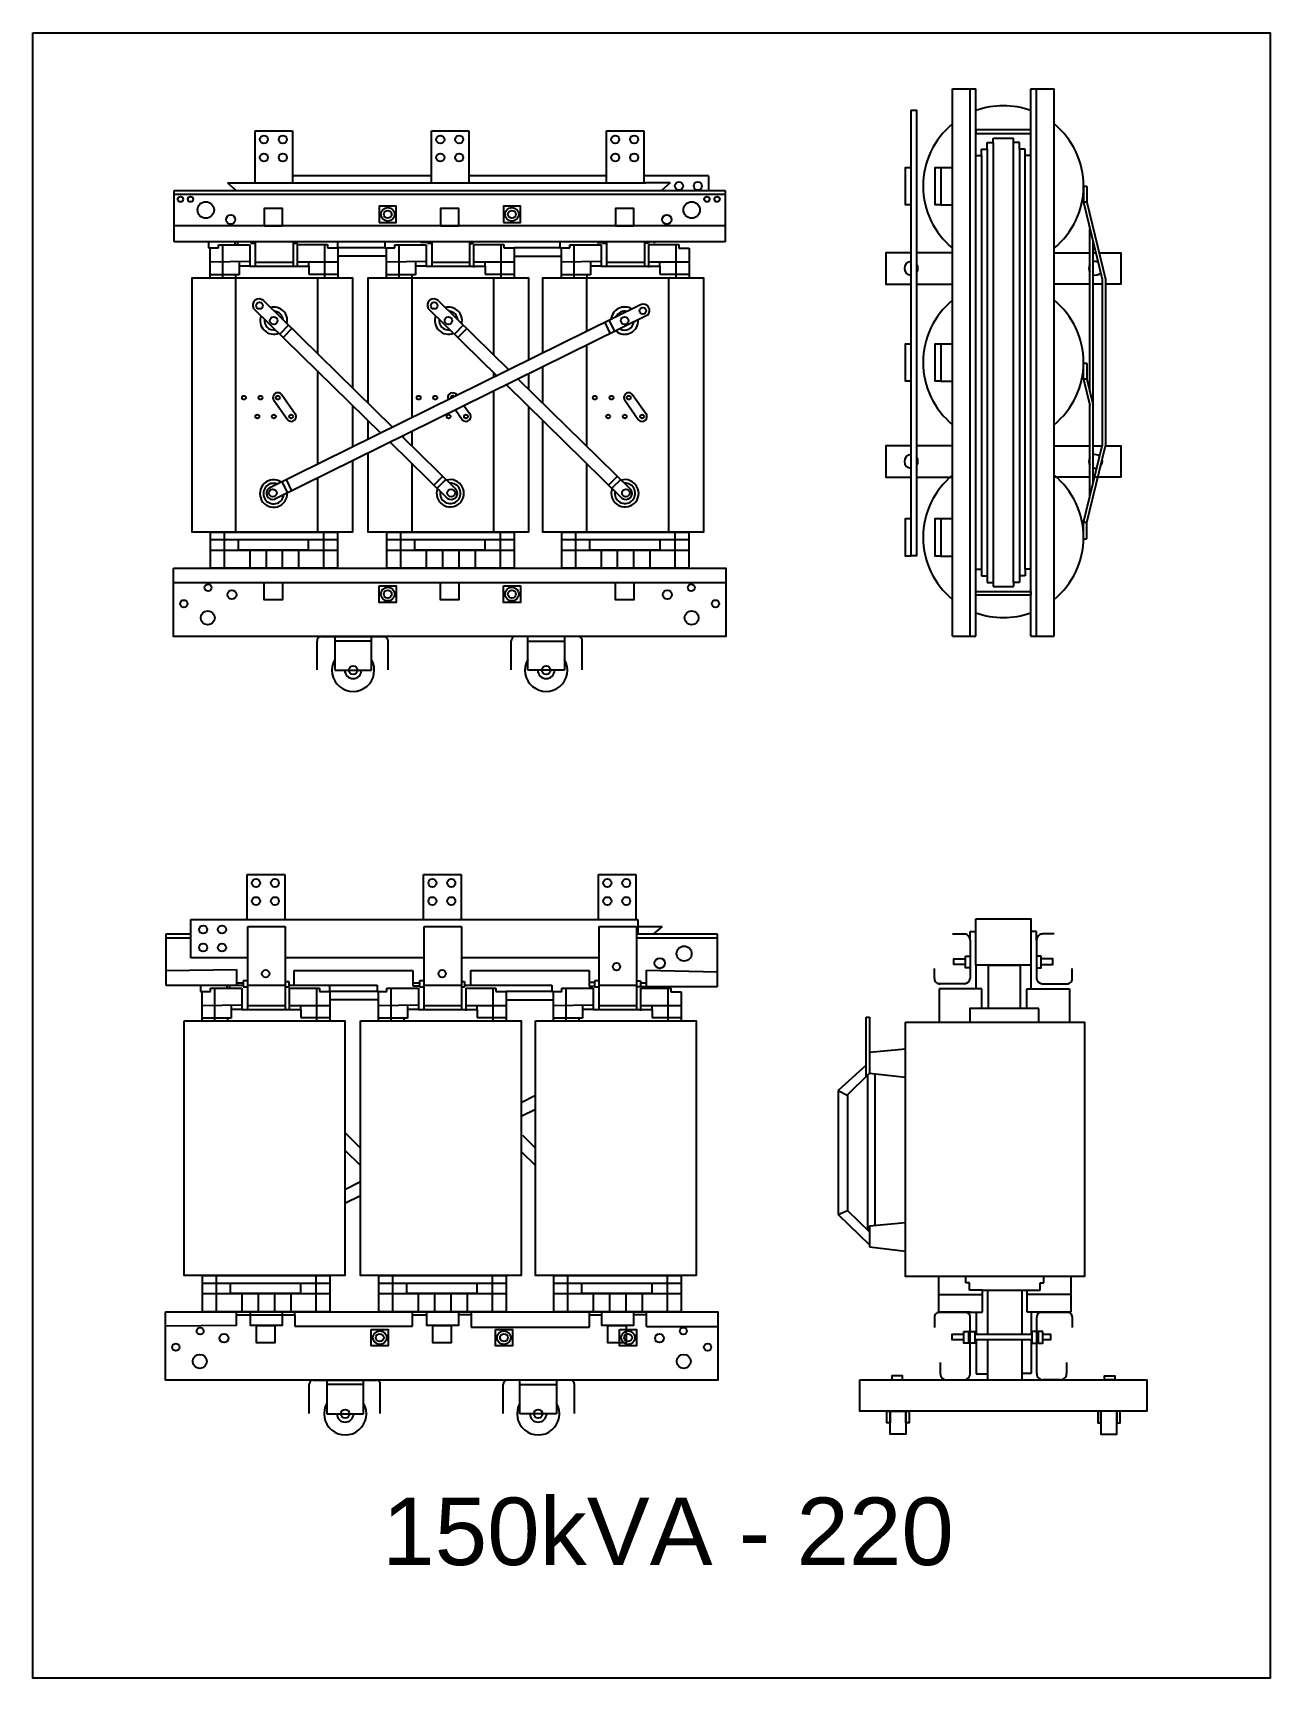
# Model space of a CAD drawing. Header units: millimetres. Extents: x 18098 to 54149, y 8095 to 18524.
# Drawn here: x 25315 to 27842, y 15163 to 18524 of the extents above; entities that cross this region are included whole.
import ezdxf

# ---------------------------------------------------------------- set-up
doc = ezdxf.new("R2010")
doc.units = ezdxf.units.MM
for name, color, linetype in [('BOBINA', 2, 'Continuous'), ('CULATRA', 1, 'Continuous'), ('DETALHE', 3, 'Continuous'), ('L1', 1, 'Continuous'), ('L2', 2, 'Continuous')]:
    doc.layers.add(name, color=color, linetype=linetype)
doc.styles.get("Standard").update_dxf_attribs({"font": 'arial.ttf'})

msp = doc.modelspace()

# ---------------------------------------------------------------- linework, layer by layer
at = {"layer": 'BOBINA'}
for points in [[(25967.3, 17649.4), (25967.3, 17504), (25639.7, 17504), (25639.7, 18023.6), (25967.3, 18023.6), (25967.3, 17798.6)], [(25999.6, 17767), (25999.6, 18023.6), (26327.2, 18023.6), (26327.2, 17855.3)], [(26356.4, 17869.7), (26356.4, 18023.6), (26684, 18023.6), (26684, 17504), (26356.4, 17504), (26356.4, 17650.9)], [(26327.2, 17826.9), (26327.2, 17795.6)], [(26356.4, 17767), (26356.4, 17841.3)], [(25967.3, 17763), (25967.3, 17728.4)], [(26327.2, 17760), (26327.2, 17665.3)], [(25967.3, 17728.4), (25967.3, 17677.8)], [(25999.6, 17693.7), (25999.6, 17731.4)], [(26356.4, 17650.9), (26356.4, 17731.4)], [(26327.2, 17665.3), (26327.2, 17504), (25999.6, 17504), (25999.6, 17665.3)]]:
    msp.add_lwpolyline(points, dxfattribs=at)
for points in [[(25623.5, 16505.4), (25951.5, 16505.4), (25951.5, 15985.1), (25623.5, 15985.1)], [(25983.8, 16505.4), (26311.8, 16505.4), (26311.8, 15985.1), (25983.8, 15985.1)], [(26341.1, 16505.4), (26669.1, 16505.4), (26669.1, 15985.1), (26341.1, 15985.1)], [(27096.6, 16502.6), (27462.3, 16502.6), (27462.3, 15983.3), (27096.6, 15983.3)]]:
    msp.add_lwpolyline(points, close=True, dxfattribs=at)
at = {"layer": 'CULATRA'}
for p, q in [((25712, 18217.3), (25729.5, 18201.8)), ((26128.8, 18231.6), (25845, 18231.6)), ((26486.1, 18231.6), (26205.3, 18231.6)), ((26694.5, 18231.6), (26562.6, 18231.6)), ((26616, 18217.3), (26566.7, 18217.3)), ((26616, 18217.3), (26598.5, 18201.8)), ((26694.5, 18231.6), (26694.5, 18201.8)), ((25603.1, 18096.6), (25603.1, 18201.8)), ((25603.1, 18201.8), (26728.5, 18201.8)), ((25603.1, 18194.1), (26728.5, 18194.1)), ((26728.5, 18201.8), (26728.5, 18096.6)), ((26728.5, 18129.6), (25603.1, 18129.6)), ((26728.5, 18096.6), (25603.1, 18096.6)), ((25673.4, 18096.6), (25673.4, 18084.3)), ((25673.4, 18084.3), (25676.7, 18084.3)), ((25727.2, 18096.6), (25727.2, 18091)), ((25732.6, 18096.6), (25732.6, 18091)), ((25760.1, 18096.6), (25760.1, 18093.8)), ((25760.1, 18093.8), (25769.5, 18093.8)), ((25853.8, 18093.3), (25846, 18093.3)), ((25853.8, 18096.6), (25853.8, 18093.3)), ((25937.3, 18084.3), (25937.3, 18097.4)), ((26033.7, 18084.3), (25937.3, 18084.3)), ((26033.7, 18096.6), (26033.7, 18084.3)), ((26033.7, 18084.3), (26037, 18084.3)), ((26107, 18096.6), (26107, 18095.9)), ((26107, 18095.9), (26120.4, 18095.9)), ((26120.4, 18096.6), (26120.4, 18093.8)), ((26120.4, 18093.8), (26129.9, 18093.8)), ((26212.3, 18093), (26206.3, 18093)), ((26212.3, 18096.6), (26212.3, 18093)), ((26391, 18084.3), (26297.6, 18084.3)), ((26391, 18097.4), (26391, 18084.3)), ((26391, 18084.3), (26394.2, 18084.3)), ((26467.1, 18096.6), (26467.1, 18095.4)), ((26467.1, 18095.4), (26477.7, 18095.4)), ((26477.7, 18096.6), (26477.7, 18093.8)), ((26477.7, 18093.8), (26487.1, 18093.8)), ((26571.7, 18094), (26563.6, 18094)), ((26571.7, 18096.6), (26571.7, 18094)), ((26583.9, 18094.2), (26583.9, 18096.6)), ((25937.3, 18068.1), (26037, 18068.1)), ((26297.6, 18067.3), (26394.2, 18067.3)), ((25728.4, 18023.6), (25728.4, 17504)), ((25895.8, 18023.6), (25895.8, 17868.6)), ((26088.3, 18023.6), (26088.3, 17783.2)), ((26255.7, 18023.6), (26255.7, 17865.6)), ((26445.1, 18023.6), (26445.1, 17913.5)), ((26612.5, 18023.6), (26612.5, 17504)), ((25765.4, 17960.8), (26025.1, 17706.3)), ((25785.5, 17976.7), (26049.3, 17718.2)), ((26555.9, 17968.1), (25797.2, 17593.9)), ((26570.1, 17946.7), (25809, 17571.3)), ((26122.2, 17960.8), (26262.5, 17823.4)), ((26142.3, 17976.7), (26286.7, 17835.3)), ((25836.9, 17926.3), (25819.1, 17908.2)), ((25843.8, 17919.5), (25826, 17901.4)), ((26193.7, 17926.3), (26175.9, 17908.2)), ((26200.6, 17919.5), (26182.8, 17901.4)), ((26482.7, 17931.9), (26494, 17909.1)), ((26491.4, 17936.2), (26502.7, 17913.4)), ((26445.1, 17885.1), (26445.1, 17680.1)), ((25895.8, 17833), (25895.8, 17658.4)), ((26255.7, 17830), (26255.7, 17820)), ((26305.9, 17816.4), (26536, 17591.1)), ((25822.2, 17785.5), (25850.4, 17745.8)), ((26088.3, 17783.2), (26088.3, 17737.5)), ((26179, 17785.5), (26180.7, 17783.1)), ((26255.7, 17791.7), (26255.7, 17661.4)), ((26281.7, 17804.5), (26517.8, 17573.3)), ((26538.9, 17785.5), (26567.1, 17745.8)), ((25834.5, 17733.5), (25806.7, 17772.7)), ((26191.4, 17733.5), (26177.5, 17753.1)), ((26195.7, 17762.1), (26207.2, 17745.8)), ((26551.2, 17733.5), (26523.5, 17772.7)), ((26044.4, 17687.4), (26161, 17573.3)), ((26068.6, 17699.4), (26179.2, 17591.1)), ((26071, 17700.6), (26071, 17697)), ((26088.3, 17709.1), (26088.3, 17680.1)), ((25895.8, 17658.4), (25895.8, 17642.5)), ((26088.3, 17644.5), (26088.3, 17504)), ((26255.7, 17661.4), (26255.7, 17504)), ((26445.1, 17644.5), (26445.1, 17607.2)), ((25831.7, 17611.1), (25843.1, 17588.3)), ((25895.8, 17614.2), (25895.8, 17504)), ((26151.6, 17618.1), (26133.8, 17599.9)), ((26158.3, 17611.5), (26140.5, 17593.3)), ((26508.4, 17618.1), (26490.6, 17599.9)), ((26515.2, 17611.5), (26497.4, 17593.3)), ((25823.3, 17606.9), (25834.6, 17584.1)), ((26445.1, 17607.2), (26445.1, 17504)), ((25602, 17400.6), (26729.7, 17400.6)), ((25931.2, 17290.6), (25931.2, 17221.8)), ((26006.3, 17281.3), (25931.2, 17281.3)), ((26006.3, 17221.8), (26006.3, 17290.6)), ((26325.4, 17221.8), (26325.4, 17290.6)), ((26325.4, 17281.3), (26400.6, 17281.3)), ((26400.6, 17290.6), (26400.6, 17221.8)), ((25931.2, 17221.8), (26006.3, 17221.8)), ((26400.6, 17221.8), (26325.4, 17221.8)), ((26550.5, 16712.7), (26550.5, 16682.9)), ((25587, 16577.7), (25587, 16682.9)), ((25587, 16682.9), (25637.2, 16682.9)), ((25587, 16675.2), (25637.2, 16675.2)), ((26547.4, 16682.9), (26712.3, 16682.9)), ((26547.4, 16675.2), (26712.3, 16675.2)), ((26550.5, 16698.4), (26599.8, 16698.4)), ((26599.8, 16698.4), (26582.4, 16682.9)), ((26712.3, 16682.9), (26712.3, 16575.3)), ((25587, 16608.2), (25730.2, 16610.7)), ((25730.2, 16610.7), (25730.2, 16577.7)), ((25829.8, 16634.9), (26113.7, 16634.9)), ((25848.4, 16578.5), (25848.4, 16608.3)), ((25848.4, 16608.3), (26090.8, 16608.3)), ((26090.8, 16608.3), (26090.8, 16577)), ((26190.1, 16634.9), (26470.9, 16634.9)), ((26208.8, 16578.5), (26208.8, 16608)), ((26208.8, 16608), (26450.9, 16608)), ((26450.9, 16608), (26450.9, 16576.5)), ((26567.7, 16575.3), (26567.7, 16609.3)), ((26567.7, 16609.3), (26712.3, 16605.8)), ((25743.9, 16577.7), (25587, 16577.7)), ((25657.2, 16577.7), (25657.2, 16565.4)), ((25711, 16577.7), (25711, 16572.1)), ((25716.4, 16577.7), (25716.4, 16572.1)), ((25730.2, 16583.3), (25743.9, 16583.3)), ((25753.4, 16587.3), (25743.9, 16587.3)), ((25743.9, 16587.3), (25743.9, 16574.9)), ((25743.9, 16574.9), (25753.4, 16574.9)), ((25829.8, 16586.2), (25837.7, 16586.2)), ((25837.7, 16574.4), (25829.8, 16574.4)), ((25837.7, 16586.2), (25837.7, 16574.4)), ((25837.7, 16578.5), (26017.5, 16578.5)), ((25921.1, 16565.4), (25921.1, 16578.5)), ((26017.5, 16578.5), (26017.5, 16565.4)), ((26090.8, 16583.2), (26104.2, 16583.2)), ((26090.8, 16577), (26104.2, 16577)), ((26113.7, 16587.3), (26104.2, 16587.3)), ((26104.2, 16587.3), (26104.2, 16574.9)), ((26104.2, 16574.9), (26113.7, 16574.9)), ((26190.1, 16585.8), (26196.1, 16585.8)), ((26196.1, 16574.1), (26190.1, 16574.1)), ((26196.1, 16585.8), (26196.1, 16574.1)), ((26196.1, 16578.5), (26374.8, 16578.5)), ((26374.8, 16578.5), (26374.8, 16565.4)), ((26461.5, 16583.6), (26450.9, 16583.6)), ((26450.9, 16576.5), (26461.5, 16576.5)), ((26470.9, 16587.3), (26461.5, 16587.3)), ((26461.5, 16587.3), (26461.5, 16574.9)), ((26461.5, 16574.9), (26470.9, 16574.9)), ((26547.4, 16587), (26555.5, 16587)), ((26555.5, 16575.1), (26547.4, 16575.1)), ((26555.5, 16587), (26555.5, 16575.1)), ((26555.5, 16583.3), (26567.7, 16583.3)), ((26712.3, 16575.3), (26556.1, 16575.3)), ((25657.2, 16565.4), (25660.5, 16565.4)), ((26017.5, 16565.4), (25921.1, 16565.4)), ((25921.1, 16549.2), (26020.8, 16549.2)), ((26017.5, 16565.4), (26020.8, 16565.4)), ((26374.8, 16565.4), (26281.4, 16565.4)), ((26281.4, 16548.4), (26378.1, 16548.4)), ((26374.8, 16565.4), (26378.1, 16565.4)), ((27164.5, 15983.3), (27164.5, 15910.2)), ((27220.1, 15970.5), (27220.1, 15983.3)), ((27227.3, 15970.5), (27220.1, 15970.5)), ((27227.3, 15955.2), (27227.3, 15970.5)), ((27372.1, 15955.2), (27372.1, 15970.5)), ((27372.1, 15970.5), (27379.3, 15970.5)), ((27379.3, 15970.5), (27379.3, 15983.3)), ((27434.8, 15983.3), (27434.8, 15910.2)), ((27164.5, 15946.7), (27253.9, 15946.7)), ((27253.9, 15955.2), (27227.3, 15955.2)), ((27253.9, 15910.2), (27253.9, 15955.2)), ((27253.9, 15955.2), (27345.5, 15955.2)), ((27264.4, 15955.2), (27264.4, 15865.7)), ((27334.7, 15955.2), (27334.7, 15865.7)), ((27345.5, 15910.2), (27345.5, 15955.2)), ((27345.5, 15955.2), (27372.1, 15955.2)), ((27434.8, 15946.7), (27345.5, 15946.7)), ((25730.8, 15883), (25730.8, 15911.2)), ((25730.8, 15904.9), (25758.8, 15904.9)), ((25758.8, 15904.9), (25849.6, 15904.9)), ((25849.6, 15904.9), (25849.6, 15911.2)), ((25849.6, 15904.9), (25849.6, 15882.1)), ((26090.1, 15882.1), (26090.1, 15911.2)), ((26090.1, 15905.2), (26119.1, 15905.2)), ((26184, 15905.5), (26209.9, 15905.5)), ((26209.9, 15911.2), (26209.9, 15879.6)), ((26451.4, 15879.6), (26451.4, 15911.2)), ((26451.4, 15905), (26476.4, 15905)), ((26541.2, 15905.7), (26567.9, 15905.7)), ((26567.9, 15880.9), (26567.9, 15911.2)), ((27241, 15910.2), (27241, 15865.7)), ((27354, 15865.7), (27354, 15910.2)), ((25730.8, 15883), (25585.8, 15881.7)), ((25849.6, 15882.1), (26090.1, 15882.1)), ((26209.9, 15879.6), (26451.4, 15879.6)), ((26567.9, 15880.9), (26713.6, 15880.9)), ((27241, 15853.9), (27241, 15784.2)), ((27264.4, 15853.9), (27264.4, 15772)), ((27334.7, 15853.9), (27334.7, 15772)), ((27354, 15786.1), (27354, 15853.9)), ((25915, 15771.7), (25915, 15702.9)), ((25990.1, 15762.4), (25915, 15762.4)), ((25990.1, 15702.9), (25990.1, 15771.7)), ((26309.3, 15702.9), (26309.3, 15771.7)), ((26309.3, 15762.4), (26384.4, 15762.4)), ((26384.4, 15771.7), (26384.4, 15702.9)), ((27241, 15784.2), (27264.4, 15784.2)), ((27334.7, 15786.1), (27354, 15786.1)), ((25915, 15702.9), (25990.1, 15702.9)), ((26384.4, 15702.9), (26309.3, 15702.9))]:
    msp.add_line(p, q, dxfattribs=at)
for points in [[(26022, 18136.1), (26056.6, 18136.1), (26056.6, 18169.9), (26022, 18169.9)], [(26275.7, 18136.1), (26310.3, 18136.1), (26310.3, 18169.9), (26275.7, 18169.9)], [(25602, 17430.1), (26729.7, 17430.1), (26729.7, 17290.6), (25602, 17290.6)], [(26022, 17394.1), (26056.6, 17394.1), (26056.6, 17360.3), (26022, 17360.3)], [(26275.7, 17394.1), (26310.3, 17394.1), (26310.3, 17360.3), (26275.7, 17360.3)], [(25585.8, 15911.2), (26713.6, 15911.2), (26713.6, 15771.7), (25585.8, 15771.7)], [(26005.8, 15875.2), (26040.5, 15875.2), (26040.5, 15841.4), (26005.8, 15841.4)], [(26259.5, 15875.2), (26294.1, 15875.2), (26294.1, 15841.4), (26259.5, 15841.4)], [(26513, 15875.2), (26547.6, 15875.2), (26547.6, 15841.4), (26513, 15841.4)], [(27003.7, 15772), (27590, 15772), (27590, 15708.1), (27003.7, 15708.1)], [(27069.3, 15772), (27090.7, 15772), (27090.7, 15780), (27069.3, 15780)], [(27524.4, 15772), (27503.1, 15772), (27503.1, 15780), (27524.4, 15780)], [(27058.7, 15708.1), (27065.3, 15708.1), (27065.3, 15684.6), (27058.7, 15684.6)], [(27065.3, 15708.1), (27097.7, 15708.1), (27097.7, 15661.2), (27065.3, 15661.2)], [(27097.7, 15708.1), (27104.3, 15708.1), (27104.3, 15684.6), (27097.7, 15684.6)], [(27496.1, 15708.1), (27489.5, 15708.1), (27489.5, 15684.6), (27496.1, 15684.6)], [(27528.5, 15708.1), (27496.1, 15708.1), (27496.1, 15661.2), (27528.5, 15661.2)], [(27535.1, 15708.1), (27528.5, 15708.1), (27528.5, 15684.6), (27535.1, 15684.6)]]:
    msp.add_lwpolyline(points, close=True, dxfattribs=at)
for points in [[(27108.1, 18074.6), (27056.8, 18074.6), (27056.8, 18010.6), (27108.1, 18010.6)], [(27193.2, 18074.6), (27120.3, 18074.6)], [(27400.2, 18074.6), (27473.5, 18074.6)], [(27480.4, 18074.6), (27485.6, 18074.6)], [(27492.5, 18074.6), (27536.6, 18074.6), (27536.6, 18010.6), (27505.5, 18010.6)], [(27120.3, 18010.6), (27193.2, 18010.6)], [(27473.5, 18010.6), (27400.2, 18010.6)], [(27498.6, 18010.6), (27480.4, 18010.6)], [(27108.1, 17680.3), (27056.8, 17680.3), (27056.8, 17616.4), (27108.1, 17616.4)], [(27193.2, 17680.3), (27120.3, 17680.3)], [(27400.2, 17680.3), (27473.5, 17680.3)], [(27480.4, 17680.3), (27498.6, 17680.3)], [(27505.5, 17680.3), (27536.6, 17680.3), (27536.6, 17616.4), (27480.4, 17616.4)], [(27120.3, 17616.4), (27193.2, 17616.4)], [(27473.5, 17616.4), (27400.2, 17616.4)]]:
    msp.add_lwpolyline(points, dxfattribs=at)
for centre, radius in [((25616, 18183.9), 5.49), ((25636.6, 18183.9), 5.49), ((26691.3, 18183.9), 5.49), ((26712, 18183.9), 5.49), ((25667.8, 18161.9), 16.9), ((25718.6, 18142.3), 9.51), ((26039.3, 18153), 14), ((26039.3, 18153), 8.1), ((26293, 18153), 14), ((26293, 18153), 8.1), ((26609.4, 18142.3), 9.51), ((26660.2, 18161.9), 16.9), ((25777.4, 17966.5), 6.87), ((26134.3, 17966.5), 6.87), ((26560.4, 17955.9), 6.87), ((25806.5, 17935.9), 7.66), ((26163.4, 17935.9), 7.66), ((26523.2, 17935.9), 7.66), ((25745.7, 17778.5), 3.93), ((25779.6, 17778.5), 3.93), ((25814.9, 17778.5), 3.93), ((26102.6, 17778.5), 3.93), ((26136.4, 17778.5), 3.93), ((26462.4, 17778.5), 3.93), ((26496.3, 17778.5), 3.93), ((26531.6, 17778.5), 3.93), ((25773, 17740), 3.93), ((25806.9, 17740), 3.93), ((25842.2, 17740), 3.93), ((26163.7, 17740), 3.93), ((26199.1, 17740), 3.93), ((26489.7, 17740), 3.93), ((26523.6, 17740), 3.93), ((26558.9, 17740), 3.93), ((25804.7, 17583.9), 7.89), ((26168.9, 17583.9), 7.89), ((26525.8, 17583.9), 7.89), ((25672.4, 17390.6), 7.13), ((25721.2, 17376), 9), ((26039.3, 17377.2), 14), ((26039.3, 17377.2), 8.1), ((26293, 17377.2), 14), ((26293, 17377.2), 8.1), ((26610.5, 17376), 9), ((26659.3, 17390.6), 7.13), ((25622.9, 17357.6), 7.5), ((25671.7, 17328.8), 14.3), ((26660.1, 17328.8), 14.3), ((26708.8, 17357.6), 7.5), ((25968.7, 17221.8), 8.9), ((26363, 17221.8), 8.9), ((26644.8, 16642.8), 15.3), ((25790.1, 16601.8), 7.61), ((26150.5, 16601.8), 7.61), ((26506.7, 16616.1), 7.61), ((26594.9, 16623.2), 10.5), ((25656.3, 15871.8), 7.13), ((25705, 15857.1), 9), ((26023.1, 15858.3), 14), ((26023.1, 15858.3), 8.1), ((26276.8, 15858.3), 14), ((26276.8, 15858.3), 8.1), ((26530.3, 15858.3), 14), ((26530.3, 15858.3), 8.1), ((26594.3, 15857.1), 9), ((26643.1, 15871.8), 7.13), ((25606.7, 15838.8), 7.5), ((26692.7, 15838.8), 7.5), ((25655.5, 15809.9), 14.3), ((26643.9, 15809.9), 14.3), ((25952.6, 15702.9), 8.9), ((26346.8, 15702.9), 8.9)]:
    msp.add_circle(centre, radius, dxfattribs=at)
for centre, radius, start, end in [((25776.6, 17967.2), 13, 46.642, 210.024), ((26133.4, 17967.2), 13, 46.642, 210.024), ((25806.5, 17935.9), 27.8, 346.7722, 104.4167), ((25806.5, 17935.9), 27.8, 346.7722, 104.4167), ((25806.5, 17935.9), 19.2, 4.2638, 86.9251), ((26163.4, 17935.9), 27.8, 346.7722, 104.4167), ((26163.4, 17935.9), 27.8, 346.7722, 104.4167), ((26163.4, 17935.9), 19.2, 4.2638, 86.9251), ((26523.2, 17935.9), 27.8, 57.4747, 175.1192), ((26523.2, 17935.9), 27.8, 57.4747, 175.1192), ((26523.2, 17935.9), 19.2, 74.9663, 157.6276), ((26561.4, 17956.4), 13, 311.8674, 115.2494), ((25806.5, 17935.9), 27.8, 159.0021, 292.1868), ((25806.5, 17935.9), 27.8, 159.0021, 292.1868), ((25806.5, 17935.9), 19.2, 170.7808, 280.4081), ((26163.4, 17935.9), 27.8, 159.0021, 292.1868), ((26163.4, 17935.9), 27.8, 159.0021, 292.1868), ((26163.4, 17935.9), 19.2, 170.7808, 280.4081), ((26523.2, 17935.9), 27.8, 229.7046, 2.8893), ((26523.2, 17935.9), 27.8, 229.7046, 2.8893), ((26523.2, 17935.9), 19.2, 241.4833, 351.1106), ((25814.9, 17778.5), 10, 26.9095, 215.3387), ((26171.8, 17778.5), 10, 26.9095, 205.7743), ((26171.8, 17778.5), 3.93, 27.4774, 205.0295), ((26531.6, 17778.5), 10, 26.9095, 215.3387), ((25842.2, 17740), 10, 210.637, 35.4323), ((26199.1, 17740), 10, 210.637, 35.4323), ((26558.9, 17740), 10, 210.637, 35.4323), ((25806.2, 17582.6), 28, 56.8542, 2.7277), ((26167.1, 17583.1), 28, 159.3603, 105.2339), ((26523.9, 17583.1), 28, 159.3603, 105.2339), ((25806.2, 17582.6), 20.9, 69.111, 353.8189), ((25804.5, 17583.4), 12.8, 124.871, 290.4644), ((26167.1, 17583.1), 20.9, 168.2691, 92.9771), ((26168.9, 17583.3), 12.8, 231.6236, 37.217), ((26523.9, 17583.1), 20.9, 168.2691, 92.9771), ((26525.8, 17583.3), 12.8, 231.6236, 37.217), ((25968.7, 17221.8), 43.3, 150.1435, 29.8565), ((26363, 17221.8), 43.3, 150.1435, 29.8565), ((25968.7, 17221.8), 17.1, 180, 0), ((26363, 17221.8), 17.1, 180, 0), ((25952.6, 15702.9), 43.3, 150.1435, 29.8565), ((25952.6, 15702.9), 17.1, 180, 0), ((26346.8, 15702.9), 43.3, 150.1435, 29.8565), ((26346.8, 15702.9), 17.1, 180, 0)]:
    msp.add_arc(centre, radius, start, end, dxfattribs=at)
at = {"layer": 'DETALHE'}
for p, q in [((25895, 17222.4), (25895, 17281.3)), ((25902.6, 17290.6), (26032.8, 17290.6)), ((26040.4, 17222.4), (26040.4, 17281.3)), ((26291.3, 17222.4), (26291.3, 17281.3)), ((26429.2, 17290.6), (26299, 17290.6)), ((26436.8, 17222.4), (26436.8, 17281.3)), ((27193.2, 16683), (27216.6, 16683)), ((27228.9, 16670), (27228.9, 16591.7)), ((27364.5, 16670), (27364.5, 16591.7)), ((27400.2, 16683), (27376.8, 16683)), ((27156.1, 16591.7), (27156.1, 16612.4)), ((27437.3, 16591.7), (27437.3, 16612.4)), ((27217.1, 16581.4), (27164.5, 16581.4)), ((27376.3, 16581.4), (27428.8, 16581.4)), ((27156.1, 15899.9), (27156.1, 15879.2)), ((27164.5, 15910.2), (27253.9, 15910.2)), ((27228.9, 15910.2), (27164.5, 15910.2)), ((27228.9, 15785), (27228.9, 15899.9)), ((27434.8, 15910.2), (27345.5, 15910.2)), ((27429.2, 15910.2), (27345.5, 15910.2)), ((27364.9, 15910.2), (27429.2, 15910.2)), ((27364.9, 15785), (27364.9, 15899.9)), ((27437.6, 15899.9), (27437.6, 15879.2)), ((27167.9, 15807.9), (27167.9, 15785)), ((27425.9, 15807.9), (27425.9, 15785)), ((25878.8, 15703.5), (25878.8, 15762.5)), ((25886.4, 15771.7), (26016.6, 15771.7)), ((26024.2, 15703.5), (26024.2, 15762.5)), ((26275.2, 15703.5), (26275.2, 15762.5)), ((26413, 15771.7), (26282.8, 15771.7)), ((26420.6, 15703.5), (26420.6, 15762.5)), ((27180.1, 15772), (27216.6, 15772)), ((27413.6, 15772), (27377.1, 15772))]:
    msp.add_line(p, q, dxfattribs=at)
for centre, radius, start, end in [((25904.4, 17281.3), 9.46, 101.207, 180), ((26030.9, 17281.3), 9.46, 0, 78.793), ((26300.8, 17281.3), 9.46, 101.207, 180), ((26427.3, 17281.3), 9.46, 0, 78.793), ((27215.9, 16670), 13, 0, 93.3125), ((27377.5, 16670), 13, 86.6875, 180), ((27166.5, 16591.7), 10.4, 180, 277.5762), ((27217.2, 16593.2), 11.8, 269.8365, 352.5873), ((27376.2, 16593.2), 11.8, 187.4127, 270.1635), ((27426.9, 16591.7), 10.4, 262.4238, 0), ((27166.5, 15899.9), 10.4, 82.4238, 180), ((27218.5, 15899.9), 10.4, 0, 97.5762), ((27375.2, 15899.9), 10.4, 82.4238, 180), ((27427.3, 15899.9), 10.4, 0, 97.5762), ((25888.2, 15762.5), 9.46, 101.207, 180), ((26014.8, 15762.5), 9.46, 0, 78.793), ((26284.6, 15762.5), 9.46, 101.207, 180), ((26411.1, 15762.5), 9.46, 0, 78.793), ((27180.9, 15785), 13, 180, 273.3125), ((27215.9, 15785), 13, 266.6875, 0), ((27377.9, 15785), 13, 180, 273.3125), ((27412.9, 15785), 13, 266.6875, 0)]:
    msp.add_arc(centre, radius, start, end, dxfattribs=at)
at = {"layer": 'L1'}
for p, q in [((27193.2, 17291.3), (27193.2, 18409.7)), ((27193.2, 18409.7), (27240.6, 18409.7)), ((27228.9, 17291.3), (27228.9, 18409.7)), ((27240.6, 17291.3), (27240.6, 18409.7)), ((27352.8, 17291.3), (27352.8, 18409.7)), ((27352.8, 18409.7), (27400.2, 18409.7)), ((27364.5, 17291.3), (27364.5, 18409.7)), ((27400.2, 17291.3), (27400.2, 18409.7)), ((25768.5, 18217.3), (25768.5, 18323.5)), ((25768.5, 18323.5), (25845, 18323.5)), ((25845, 18323.5), (25845, 18217.3)), ((26128.8, 18217.3), (26128.8, 18323.5)), ((26128.8, 18323.5), (26205.3, 18323.5)), ((26205.3, 18323.5), (26205.3, 18217.3)), ((26486.1, 18217.3), (26486.1, 18323.5)), ((26486.1, 18323.5), (26562.6, 18323.5)), ((26562.6, 18323.5), (26562.6, 18217.3)), ((27252, 18273), (27252, 18286.4)), ((27252, 18286.4), (27264, 18286.4)), ((27264, 18286.4), (27264, 18299.8)), ((27264, 18299.8), (27276.1, 18299.8)), ((27264, 18286.4), (27264, 17414.6)), ((27276.1, 18299.8), (27276.1, 18308.3)), ((27276.1, 18308.3), (27317.3, 18308.3)), ((27276.1, 18299.8), (27276.1, 17401.1)), ((27317.3, 18299.8), (27317.3, 18308.3)), ((27329.4, 18299.8), (27317.3, 18299.8)), ((27317.3, 17401.1), (27317.3, 18299.8)), ((27329.4, 18286.4), (27329.4, 18299.8)), ((27341.4, 18286.4), (27329.4, 18286.4)), ((27329.4, 18286.4), (27329.4, 17414.6)), ((27341.4, 18273), (27341.4, 18286.4)), ((27169.2, 18249), (27193.2, 18249)), ((27240.4, 18273), (27252, 18273)), ((27252, 18273), (27252, 17428)), ((27353, 18273), (27341.4, 18273)), ((27341.4, 17428), (27341.4, 18273)), ((25712, 18217.3), (26566.7, 18217.3)), ((27460.7, 18210.8), (27460.7, 18177.8)), ((27460.7, 18210.8), (27467.5, 18210.8)), ((27467.5, 18210.8), (27467.5, 18177.8)), ((27169.2, 18172.6), (27193.2, 18172.6)), ((27460.7, 18177.8), (27498.6, 18020.8)), ((27467.5, 18177.8), (27460.7, 18177.8)), ((27467.5, 18177.8), (27505.5, 18020.6)), ((27473.5, 17791.4), (27473.5, 18123.5)), ((25676.7, 18024.2), (25676.7, 18084.3)), ((25676.7, 18084.3), (25693.5, 18084.3)), ((25693.5, 18084.3), (25693.5, 18091)), ((25693.5, 18091), (25757.7, 18091)), ((25693.5, 18084.3), (25693.5, 18084.3)), ((25701.9, 18091), (25701.9, 18024.2)), ((25757.7, 18091), (25757.7, 18084.3)), ((25757.7, 18084.3), (25757.7, 18047.3)), ((25769.5, 18047.3), (25769.5, 18096.6)), ((25846, 18096.6), (25846, 18047.3)), ((25855.2, 18047.3), (25855.2, 18091.4)), ((25855.2, 18091.4), (25916.3, 18091.4)), ((25910, 18091.4), (25910, 18024.2)), ((25916.3, 18091.4), (25916.3, 18084.3)), ((25916.3, 18084.3), (25937.3, 18084.3)), ((25937.3, 18084.3), (25937.3, 18024.2)), ((26037, 18024.2), (26037, 18084.3)), ((26037, 18084.3), (26053.8, 18084.3)), ((26053.8, 18084.3), (26053.8, 18091)), ((26053.8, 18091), (26118, 18091)), ((26053.8, 18084.3), (26053.8, 18084.3)), ((26062.2, 18091), (26062.2, 18024.2)), ((26118, 18091), (26118, 18084.3)), ((26118, 18084.3), (26118, 18047.3)), ((26129.9, 18047.3), (26129.9, 18096.6)), ((26206.3, 18096.6), (26206.3, 18047.3)), ((26215.5, 18044.7), (26215.5, 18091.4)), ((26215.5, 18091.4), (26276.6, 18091.4)), ((26270.3, 18091.4), (26270.3, 18024.2)), ((26276.6, 18091.4), (26276.6, 18084.3)), ((26276.6, 18084.3), (26297.6, 18084.3)), ((26297.6, 18084.3), (26297.6, 18024.2)), ((26394.2, 18024.2), (26394.2, 18084.3)), ((26394.2, 18084.3), (26411.1, 18084.3)), ((26411.1, 18084.3), (26411.1, 18091)), ((26411.1, 18091), (26475.3, 18091)), ((26411.1, 18084.3), (26411.1, 18084.3)), ((26419.5, 18091), (26419.5, 18024.2)), ((26475.3, 18091), (26475.3, 18084.3)), ((26475.3, 18084.3), (26475.3, 18047.3)), ((26487.1, 18047.3), (26487.1, 18096.6)), ((26563.6, 18096.6), (26563.6, 18047.3)), ((26572.7, 18044.7), (26572.7, 18091.4)), ((26572.7, 18091.4), (26633.8, 18091.4)), ((26627.6, 18091.4), (26627.6, 18024.2)), ((26633.8, 18091.4), (26633.8, 18083.6)), ((26633.8, 18083.6), (26654.9, 18083.6)), ((26654.9, 18083.6), (26654.9, 18024.2)), ((27480.4, 17763), (27480.4, 18096.4)), ((25676.7, 18055.8), (25757.7, 18057.1)), ((25735.9, 18056.8), (25735.9, 18029.6)), ((25757.7, 18047.3), (25735.9, 18047.3)), ((25757.7, 18047.3), (25877.9, 18047.3)), ((25769.5, 18055.6), (25846, 18055.6)), ((25855.2, 18055.7), (25937.3, 18055.7)), ((25877.9, 18047.3), (25877.9, 18055.7)), ((25877.9, 18047.3), (25877.9, 18031)), ((26037, 18055.8), (26118, 18057.1)), ((26096.2, 18056.8), (26096.2, 18029.6)), ((26118, 18047.3), (26096.2, 18047.3)), ((26118, 18047.3), (26238.2, 18047.3)), ((26129.9, 18055.6), (26206.3, 18055.6)), ((26215.5, 18055.7), (26297.6, 18055.7)), ((26238.2, 18047.3), (26238.2, 18055.7)), ((26238.2, 18047.3), (26238.2, 18031)), ((26394.2, 18055.8), (26475.3, 18057.1)), ((26453.5, 18056.8), (26453.5, 18029.6)), ((26475.3, 18047.3), (26453.5, 18047.3)), ((26475.3, 18047.3), (26595.4, 18047.3)), ((26487.1, 18055.6), (26563.6, 18055.6)), ((26572.7, 18055.7), (26654.9, 18055.7)), ((26595.4, 18047.3), (26595.4, 18055.7)), ((26595.4, 18047.3), (26595.4, 18031)), ((25735.9, 18029.6), (25676.7, 18029.6)), ((25728.5, 18029.6), (25728.5, 18024.2)), ((25877.9, 18031), (25937.3, 18031)), ((26096.2, 18029.6), (26037, 18029.6)), ((26088.8, 18029.6), (26088.8, 18024.2)), ((26238.2, 18031), (26297.6, 18031)), ((26453.5, 18029.6), (26394.2, 18029.6)), ((26446.1, 18029.6), (26446.1, 18024.2)), ((26595.4, 18031), (26654.9, 18031)), ((27498.6, 18020.8), (27498.6, 17680.2)), ((27505.5, 18020.6), (27505.5, 17680.3)), ((27169.2, 17888.7), (27193.2, 17888.7)), ((27460.7, 17816.2), (27460.7, 17849.2)), ((27460.7, 17849.2), (27467.5, 17849.2)), ((27467.5, 17849.2), (27467.5, 17816.2)), ((27169.2, 17812.3), (27193.2, 17812.3)), ((27460.7, 17816.2), (27473.5, 17763.2)), ((27467.5, 17816.2), (27460.7, 17816.2)), ((27467.5, 17816.2), (27480.4, 17763)), ((27473.5, 17576.2), (27473.5, 17763.2)), ((27480.4, 17604.6), (27480.4, 17763)), ((27460.7, 17523.2), (27498.6, 17680.2)), ((27467.5, 17523.2), (27505.5, 17680.3)), ((27169.2, 17531.5), (27193.2, 17531.5)), ((27460.7, 17490.2), (27460.7, 17523.2)), ((27467.5, 17523.2), (27460.7, 17523.2)), ((27467.5, 17490.2), (27467.5, 17523.2)), ((25677.4, 17488.5), (25937, 17488.5)), ((26037.7, 17488.5), (26297.3, 17488.5)), ((26395, 17488.5), (26654.6, 17488.5)), ((27460.7, 17490.2), (27467.5, 17490.2)), ((25677.4, 17467.1), (25937, 17467.1)), ((25757.5, 17467.1), (25757.5, 17430.1)), ((25790.8, 17467.1), (25790.8, 17430.1)), ((25824.1, 17467.1), (25824.1, 17430.1)), ((25857.4, 17467.1), (25857.4, 17430.1)), ((26037.7, 17467.1), (26297.3, 17467.1)), ((26117.8, 17467.1), (26117.8, 17430.1)), ((26151.1, 17467.1), (26151.1, 17430.1)), ((26184.4, 17467.1), (26184.4, 17430.1)), ((26217.7, 17467.1), (26217.7, 17430.1)), ((26395, 17467.1), (26654.6, 17467.1)), ((26475, 17467.1), (26475, 17430.1)), ((26508.3, 17467.1), (26508.3, 17430.1)), ((26541.6, 17467.1), (26541.6, 17430.1)), ((26574.9, 17467.1), (26574.9, 17430.1)), ((27169.2, 17455), (27193.2, 17455)), ((27240.4, 17428), (27252, 17428)), ((27252, 17428), (27252, 17414.6)), ((27252, 17414.6), (27264, 17414.6)), ((27264, 17414.6), (27264, 17401.1)), ((27341.4, 17414.6), (27329.4, 17414.6)), ((27329.4, 17414.6), (27329.4, 17401.1)), ((27353, 17428), (27341.4, 17428)), ((27341.4, 17428), (27341.4, 17414.6)), ((27264, 17401.1), (27276.1, 17401.1)), ((27276.1, 17401.1), (27276.1, 17392.7)), ((27276.1, 17392.7), (27317.3, 17392.7)), ((27317.3, 17401.1), (27317.3, 17392.7)), ((27329.4, 17401.1), (27317.3, 17401.1)), ((27193.2, 17291.3), (27240.6, 17291.3)), ((27352.8, 17291.3), (27400.2, 17291.3)), ((25752.3, 16712.7), (25752.3, 16804.6)), ((25752.3, 16804.6), (25828.9, 16804.6)), ((25828.9, 16804.6), (25828.9, 16712.7)), ((26112.6, 16712.7), (26112.6, 16804.6)), ((26112.6, 16804.6), (26189.2, 16804.6)), ((26189.2, 16804.6), (26189.2, 16712.7)), ((26469.9, 16712.7), (26469.9, 16804.6)), ((26469.9, 16804.6), (26546.4, 16804.6)), ((26546.4, 16804.6), (26546.4, 16712.7)), ((25637.2, 16634.1), (25637.2, 16712.7)), ((25637.2, 16712.7), (26550.5, 16712.7)), ((25753.4, 16528.4), (25753.4, 16698.4)), ((25753.4, 16698.4), (25829.8, 16698.4)), ((25829.8, 16698.4), (25829.8, 16528.4)), ((26113.7, 16528.4), (26113.7, 16698.4)), ((26113.7, 16698.4), (26190.1, 16698.4)), ((26190.1, 16698.4), (26190.1, 16528.4)), ((26470.9, 16528.4), (26470.9, 16698.4)), ((26470.9, 16698.4), (26547.4, 16698.4)), ((26547.4, 16698.4), (26547.4, 16528.4)), ((27228.9, 16670), (27228.9, 16688.2)), ((27228.9, 16688.2), (27240.6, 16688.2)), ((27364.5, 16688.2), (27352.8, 16688.2)), ((27364.5, 16670), (27364.5, 16688.2)), ((25753.4, 16634.1), (25637.2, 16634.1)), ((27240.6, 16618.9), (27240.6, 16571)), ((27352.8, 16618.9), (27352.8, 16571)), ((25677.3, 16565.4), (25677.3, 16572.1)), ((25677.3, 16572.1), (25741.5, 16572.1)), ((25685.7, 16572.1), (25685.7, 16505.4)), ((25741.5, 16572.1), (25741.5, 16565.4)), ((25753.4, 16578.5), (25829.8, 16578.5)), ((25839, 16528.4), (25839, 16572.5)), ((25839, 16572.5), (25900.1, 16572.5)), ((25893.8, 16572.5), (25893.8, 16505.4)), ((25900.1, 16572.5), (25900.1, 16565.4)), ((26037.6, 16565.4), (26037.6, 16572.1)), ((26037.6, 16572.1), (26101.9, 16572.1)), ((26046, 16572.1), (26046, 16505.4)), ((26101.9, 16572.1), (26101.9, 16565.4)), ((26113.7, 16578.5), (26190.1, 16578.5)), ((26199.3, 16525.8), (26199.3, 16572.5)), ((26199.3, 16572.5), (26260.4, 16572.5)), ((26254.1, 16572.5), (26254.1, 16505.4)), ((26260.4, 16572.5), (26260.4, 16565.4)), ((26394.9, 16565.4), (26394.9, 16572.1)), ((26394.9, 16572.1), (26459.1, 16572.1)), ((26403.3, 16572.1), (26403.3, 16505.4)), ((26459.1, 16572.1), (26459.1, 16565.4)), ((26470.9, 16578.5), (26547.4, 16578.5)), ((26556.6, 16525.8), (26556.6, 16572.5)), ((26556.6, 16572.5), (26617.6, 16572.5)), ((26611.4, 16572.5), (26611.4, 16505.4)), ((26617.6, 16572.5), (26617.6, 16564.7)), ((27252.8, 16571), (27165.8, 16571)), ((27165.8, 16571), (27165.8, 16502.6)), ((27252.8, 16530.5), (27252.8, 16571)), ((27345, 16530.5), (27345, 16571)), ((27345, 16571), (27431.9, 16571)), ((27431.9, 16571), (27431.9, 16502.6)), ((25660.5, 16505.4), (25660.5, 16565.4)), ((25660.5, 16565.4), (25677.3, 16565.4)), ((25660.5, 16536.9), (25741.5, 16538.3)), ((25677.3, 16565.4), (25677.3, 16565.4)), ((25719.7, 16537.9), (25719.7, 16510.7)), ((25741.5, 16565.4), (25741.5, 16528.4)), ((25753.4, 16536.7), (25829.8, 16536.7)), ((25839, 16536.8), (25921.1, 16536.8)), ((25861.7, 16528.4), (25861.7, 16536.8)), ((25900.1, 16565.4), (25921.1, 16565.4)), ((25921.1, 16565.4), (25921.1, 16505.4)), ((26020.8, 16505.4), (26020.8, 16565.4)), ((26020.8, 16565.4), (26037.6, 16565.4)), ((26020.8, 16536.9), (26101.9, 16538.3)), ((26037.6, 16565.4), (26037.6, 16565.4)), ((26080, 16537.9), (26080, 16510.7)), ((26101.9, 16565.4), (26101.9, 16528.4)), ((26113.7, 16536.7), (26190.1, 16536.7)), ((26199.3, 16536.8), (26281.4, 16536.8)), ((26222, 16528.4), (26222, 16536.8)), ((26260.4, 16565.4), (26281.4, 16565.4)), ((26281.4, 16565.4), (26281.4, 16505.4)), ((26378.1, 16505.4), (26378.1, 16565.4)), ((26378.1, 16565.4), (26394.9, 16565.4)), ((26378.1, 16536.9), (26459.1, 16538.3)), ((26394.9, 16565.4), (26394.9, 16565.4)), ((26437.3, 16537.9), (26437.3, 16510.7)), ((26459.1, 16565.4), (26459.1, 16528.4)), ((26470.9, 16536.7), (26547.4, 16536.7)), ((26556.6, 16536.8), (26638.7, 16536.8)), ((26579.3, 16528.4), (26579.3, 16536.8)), ((26617.6, 16564.7), (26638.7, 16564.7)), ((26638.7, 16564.7), (26638.7, 16505.4)), ((25719.7, 16510.7), (25660.5, 16510.7)), ((25712.3, 16510.7), (25712.3, 16505.4)), ((25741.5, 16528.4), (25719.7, 16528.4)), ((25741.5, 16528.4), (25861.7, 16528.4)), ((25861.7, 16528.4), (25861.7, 16512.1)), ((25861.7, 16512.1), (25921.1, 16512.1)), ((26080, 16510.7), (26020.8, 16510.7)), ((26072.6, 16510.7), (26072.6, 16505.4)), ((26101.9, 16528.4), (26080, 16528.4)), ((26101.9, 16528.4), (26222, 16528.4)), ((26222, 16528.4), (26222, 16512.1)), ((26222, 16512.1), (26281.4, 16512.1)), ((26437.3, 16510.7), (26378.1, 16510.7)), ((26429.9, 16510.7), (26429.9, 16505.4)), ((26459.1, 16528.4), (26437.3, 16528.4)), ((26459.1, 16528.4), (26579.3, 16528.4)), ((26579.3, 16528.4), (26579.3, 16512.1)), ((26579.3, 16512.1), (26638.7, 16512.1)), ((27016.3, 16392), (27016.3, 16512.7)), ((27016.3, 16512.7), (27023.1, 16512.7)), ((27023.1, 16512.7), (27023.1, 16398.9)), ((27096.6, 16447.4), (27023.1, 16441)), ((27016.3, 16415.2), (26959.5, 16363.1)), ((26978, 16353.9), (27023.1, 16398.9)), ((27019.5, 16395.3), (27019.5, 16078.2)), ((27023.1, 16398.9), (27096.6, 16390.4)), ((27034.3, 16397.6), (27034, 16087.6)), ((26341.1, 16352.8), (26311.8, 16338.3)), ((26959.5, 16363.1), (26959.5, 16110)), ((26959.5, 16363.1), (26978, 16353.9)), ((26959.5, 16363.1), (26959.5, 16110)), ((26978.4, 16354.3), (26978.4, 16118)), ((26341.1, 16324.3), (26311.8, 16309.9)), ((25951.5, 16277.1), (25983.8, 16245.4)), ((26314.3, 16271.7), (26341.1, 16245.4)), ((25951.5, 16241.4), (25983.8, 16209.8)), ((26311.8, 16238.4), (26341.1, 16209.8)), ((25983.8, 16176.5), (25951.5, 16160.6)), ((25983.8, 16148.1), (25951.5, 16132.2)), ((26959.5, 16110), (26978.4, 16118)), ((26959.5, 16110), (27023.6, 16047.9)), ((26978.4, 16118), (27023.6, 16074.2)), ((27023.6, 16086.6), (27096.6, 16093.6)), ((27023.6, 16086.6), (27023.6, 16043.6)), ((27023.6, 16043.6), (27096.6, 16034.9)), ((25661.2, 15969.6), (25920.8, 15969.6)), ((26021.5, 15969.6), (26281.1, 15969.6)), ((26378.8, 15969.6), (26638.4, 15969.6)), ((25661.2, 15948.2), (25920.8, 15948.2)), ((25741.3, 15948.2), (25741.3, 15911.2)), ((25774.6, 15948.2), (25774.6, 15911.2)), ((25807.9, 15948.2), (25807.9, 15911.2)), ((25841.2, 15948.2), (25841.2, 15911.2)), ((26021.5, 15948.2), (26281.1, 15948.2)), ((26101.6, 15948.2), (26101.6, 15911.2)), ((26134.9, 15948.2), (26134.9, 15911.2)), ((26168.2, 15948.2), (26168.2, 15911.2)), ((26201.5, 15948.2), (26201.5, 15911.2)), ((26378.8, 15948.2), (26638.4, 15948.2)), ((26458.9, 15948.2), (26458.9, 15911.2)), ((26492.2, 15948.2), (26492.2, 15911.2)), ((26525.5, 15948.2), (26525.5, 15911.2)), ((26558.8, 15948.2), (26558.8, 15911.2))]:
    msp.add_line(p, q, dxfattribs=at)
for points in [[(25314.7, 18523.6), (27841.5, 18523.6), (27841.5, 15162.9), (25314.7, 15162.9)], [(27108.1, 18365.2), (27108.1, 17456), (27120.3, 17456), (27120.3, 18365.2)], [(27240.6, 18318.3), (27352.8, 18318.3), (27352.8, 18325.7), (27240.6, 18325.7)], [(27108.1, 18249), (27108.1, 18172.6), (27096.6, 18172.6), (27096.6, 18249)], [(27169.2, 18249), (27169.2, 18172.6), (27157.7, 18172.6), (27157.7, 18249)], [(25786.7, 18129.6), (25824.4, 18129.6), (25824.4, 18164.7), (25786.7, 18164.7)], [(26147, 18129.6), (26184.7, 18129.6), (26184.7, 18164.7), (26147, 18164.7)], [(26504.3, 18129.6), (26542, 18129.6), (26542, 18164.7), (26504.3, 18164.7)], [(27108.1, 17888.7), (27108.1, 17812.3), (27096.6, 17812.3), (27096.6, 17888.7)], [(27169.2, 17888.7), (27169.2, 17812.3), (27157.7, 17812.3), (27157.7, 17888.7)], [(27108.1, 17531.5), (27108.1, 17455), (27096.6, 17455), (27096.6, 17531.5)], [(27169.2, 17531.5), (27169.2, 17455), (27157.7, 17455), (27157.7, 17531.5)], [(25677.4, 17504), (25937, 17504), (25937, 17430.1), (25677.4, 17430.1)], [(25705.3, 17430.1), (25677.4, 17430.1), (25677.4, 17504), (25705.3, 17504)], [(25734.6, 17488.5), (25877.2, 17488.5), (25877.2, 17467.1), (25734.6, 17467.1)], [(25937, 17430.1), (25909.1, 17430.1), (25909.1, 17504), (25937, 17504)], [(26037.7, 17504), (26297.3, 17504), (26297.3, 17430.1), (26037.7, 17430.1)], [(26065.6, 17430.1), (26037.7, 17430.1), (26037.7, 17504), (26065.6, 17504)], [(26094.9, 17488.5), (26237.5, 17488.5), (26237.5, 17467.1), (26094.9, 17467.1)], [(26297.3, 17430.1), (26269.4, 17430.1), (26269.4, 17504), (26297.3, 17504)], [(26395, 17504), (26654.6, 17504), (26654.6, 17430.1), (26395, 17430.1)], [(26422.9, 17430.1), (26395, 17430.1), (26395, 17504), (26422.9, 17504)], [(26452.2, 17488.5), (26594.8, 17488.5), (26594.8, 17467.1), (26452.2, 17467.1)], [(26654.6, 17430.1), (26626.6, 17430.1), (26626.6, 17504), (26654.6, 17504)], [(25786.7, 17400.6), (25824.4, 17400.6), (25824.4, 17365.5), (25786.7, 17365.5)], [(26147, 17400.6), (26184.7, 17400.6), (26184.7, 17365.5), (26147, 17365.5)], [(26504.3, 17400.6), (26542, 17400.6), (26542, 17365.5), (26504.3, 17365.5)], [(27240.6, 17382.7), (27352.8, 17382.7), (27352.8, 17375.3), (27240.6, 17375.3)], [(27240.6, 16713.7), (27352.8, 16713.7), (27352.8, 16618.9), (27240.6, 16618.9)], [(27219.2, 16637.5), (27228.9, 16637.5), (27228.9, 16613.5), (27219.2, 16613.5)], [(27374.2, 16637.5), (27364.5, 16637.5), (27364.5, 16613.5), (27374.2, 16613.5)], [(27266.5, 16618.9), (27331.2, 16618.9), (27331.2, 16530.5), (27266.5, 16530.5)], [(27369.3, 16530.5), (27228.3, 16530.5), (27228.3, 16502.6), (27369.3, 16502.6)], [(25661.2, 15985.1), (25920.8, 15985.1), (25920.8, 15911.2), (25661.2, 15911.2)], [(25689.1, 15911.2), (25661.2, 15911.2), (25661.2, 15985.1), (25689.1, 15985.1)], [(25718.4, 15969.6), (25861, 15969.6), (25861, 15948.2), (25718.4, 15948.2)], [(25920.8, 15911.2), (25892.9, 15911.2), (25892.9, 15985.1), (25920.8, 15985.1)], [(26021.5, 15985.1), (26281.1, 15985.1), (26281.1, 15911.2), (26021.5, 15911.2)], [(26049.4, 15911.2), (26021.5, 15911.2), (26021.5, 15985.1), (26049.4, 15985.1)], [(26078.7, 15969.6), (26221.3, 15969.6), (26221.3, 15948.2), (26078.7, 15948.2)], [(26281.1, 15911.2), (26253.2, 15911.2), (26253.2, 15985.1), (26281.1, 15985.1)], [(26378.8, 15985.1), (26638.4, 15985.1), (26638.4, 15911.2), (26378.8, 15911.2)], [(26406.7, 15911.2), (26378.8, 15911.2), (26378.8, 15985.1), (26406.7, 15985.1)], [(26436, 15969.6), (26578.6, 15969.6), (26578.6, 15948.2), (26436, 15948.2)], [(26638.4, 15911.2), (26610.5, 15911.2), (26610.5, 15985.1), (26638.4, 15985.1)], [(25758.8, 15911.2), (25823.7, 15911.2), (25823.7, 15883), (25758.8, 15883)], [(26119.1, 15911.2), (26184, 15911.2), (26184, 15883), (26119.1, 15883)], [(26476.4, 15911.2), (26541.2, 15911.2), (26541.2, 15883), (26476.4, 15883)], [(25771.1, 15883), (25808.8, 15883), (25808.8, 15848), (25771.1, 15848)], [(26131.4, 15883), (26169.1, 15883), (26169.1, 15848), (26131.4, 15848)], [(26488.7, 15883), (26526.3, 15883), (26526.3, 15848), (26488.7, 15848)], [(27216.1, 15871.1), (27225.7, 15871.1), (27225.7, 15847.1), (27216.1, 15847.1)], [(27228.9, 15871.1), (27238.5, 15871.1), (27238.5, 15847.1), (27228.9, 15847.1)], [(27364.9, 15871.1), (27355.2, 15871.1), (27355.2, 15847.1), (27364.9, 15847.1)], [(27377.7, 15871.1), (27368, 15871.1), (27368, 15847.1), (27377.7, 15847.1)]]:
    msp.add_lwpolyline(points, close=True, dxfattribs=at)
for points in [[(27219.2, 16620.3), (27195.4, 16620.3), (27195.4, 16632.1), (27219.2, 16632.1)], [(27374.2, 16620.3), (27398, 16620.3), (27398, 16632.1), (27374.2, 16632.1)], [(27216.1, 15853.9), (27192.2, 15853.9), (27192.2, 15865.7), (27216.1, 15865.7)], [(27225.7, 15865.7), (27228.9, 15865.7)], [(27238.5, 15865.7), (27355.2, 15865.7)], [(27364.9, 15865.7), (27368, 15865.7)], [(27377.7, 15865.7), (27393.2, 15865.7), (27393.2, 15853.9), (27377.7, 15853.9)], [(27228.9, 15853.9), (27225.7, 15853.9)], [(27355.2, 15853.9), (27238.5, 15853.9)], [(27368, 15853.9), (27364.9, 15853.9)]]:
    msp.add_lwpolyline(points, dxfattribs=at)
for centre in [(25786.5, 18306), (25825.1, 18306), (26146.8, 18306), (26185.4, 18306), (26504.1, 18306), (26542.7, 18306), (25786.5, 18269.1), (25825.1, 18269.1), (26146.8, 18269.1), (26185.4, 18269.1), (26504.1, 18269.1), (26542.7, 18269.1), (26634.2, 18210.9), (26672.7, 18210.9), (25770.4, 16787.1), (25808.9, 16787.1), (26130.7, 16787.1), (26169.2, 16787.1), (26487.9, 16787.1), (26526.5, 16787.1), (25770.4, 16750.2), (25808.9, 16750.2), (26130.7, 16750.2), (26169.2, 16750.2), (26487.9, 16750.2), (26526.5, 16750.2), (25662.4, 16692), (25700.9, 16692), (25662.4, 16655.1), (25700.9, 16655.1)]:
    msp.add_circle(centre, 8.25, dxfattribs=at)
for centre, start, end in [((27108.4, 18042.6), 91.0013, 268.9987), ((27108.4, 18042.6), 329.5562, 30.4438), ((27485, 18042.6), 146.0262, 213.9738), ((27485, 18042.6), 67.9816, 109.6059), ((27485, 18042.6), 250.3941, 319.1922), ((27108.4, 17648.3), 91.0013, 268.9987), ((27108.4, 17648.3), 329.5562, 30.4438), ((27485, 17648.3), 146.0262, 213.9738), ((27485, 17648.3), 52.0897, 109.6059), ((27485, 17648.3), 319.1036, 13.7227), ((27485, 17648.3), 250.3941, 280.7365)]:
    msp.add_arc(centre, 13.9, start, end, dxfattribs=at)
at = {"layer": 'L2'}
for centre, start, end in [((27296.7, 18210.8), 70.0002, 109.9998), ((27296.7, 18210.8), 129.1269, 230.8731), ((27296.7, 18210.8), 309.1269, 50.8731), ((27296.7, 17850.5), 129.1269, 230.8731), ((27296.7, 17850.5), 309.1269, 50.8731), ((27296.7, 17493.2), 129.1269, 230.8731), ((27296.7, 17493.2), 309.1269, 50.8731), ((27296.7, 17493.2), 250.0002, 289.9998)]:
    msp.add_arc(centre, 164, start, end, dxfattribs=at)

# ---------------------------------------------------------------- texts
at = {"layer": 'L1'}
msp.add_text('150kVA - 220', height=137.922, dxfattribs=at).set_placement((26028.2, 15393.7))

doc.saveas('drawing.dxf')
